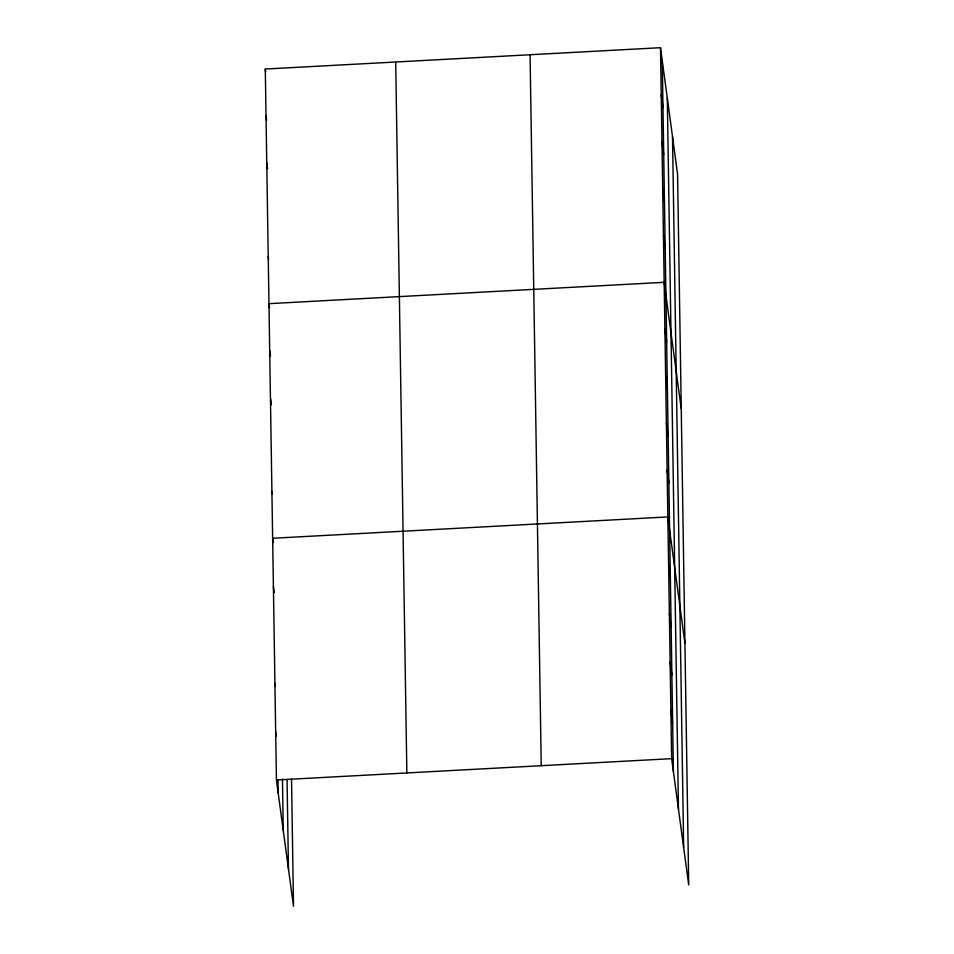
<?xml version="1.0" encoding="UTF-8"?>
<svg xmlns="http://www.w3.org/2000/svg" width="954" height="954" viewBox="0 0 954 954"><rect width="100%" height="100%" fill="white"/><g stroke="black" fill="none" stroke-linecap="round" stroke-linejoin="round"><path stroke-width="1.43" d="M291.519 778.846L293.51 906.3L276.433 779.99L265.284 69.046L660.49 47.7L677.567 174.01L688.716 884.954L671.64 758.657L660.49 47.7M276.433 779.99L671.64 758.657M661.217 94.625L662.982 107.671M661.957 141.55L663.722 154.596M662.696 188.463L664.461 201.521M663.435 235.388L665.2 248.445M681.239 408.622L664.163 282.312L268.968 303.658L269.553 308.011M664.902 329.237L666.667 342.283M665.642 376.162L667.406 389.208M666.381 423.087L668.146 436.133M667.108 470L668.873 483.058M684.924 643.234L667.848 516.925L272.641 538.271L273.238 542.623M668.611 565.269L670.376 578.327M669.362 613.613L671.127 626.671M670.125 661.969L671.89 675.015M670.877 710.313L672.642 723.359M265.284 69.046L265.677 71.944M266.023 115.971L266.607 120.311M266.75 162.884L267.537 168.691M268.229 256.733L268.623 259.631M269.696 350.583L270.483 356.379M270.626 398.951L271.413 404.758M271.914 491.346L272.295 494.244M273.404 586.615L274.192 592.422M274.919 683.302L275.312 686.2M275.682 731.646L276.266 735.999M672.51 136.637L683.66 847.581M667.299 98.119L678.461 809.075M662.255 60.746L673.405 771.703M530.066 54.748L541.228 765.692M395.695 61.998L406.857 772.955M287.059 779.561L288.466 868.927M282.456 779.144L283.255 830.421M277.996 779.859L278.198 793.048"/></g></svg>
